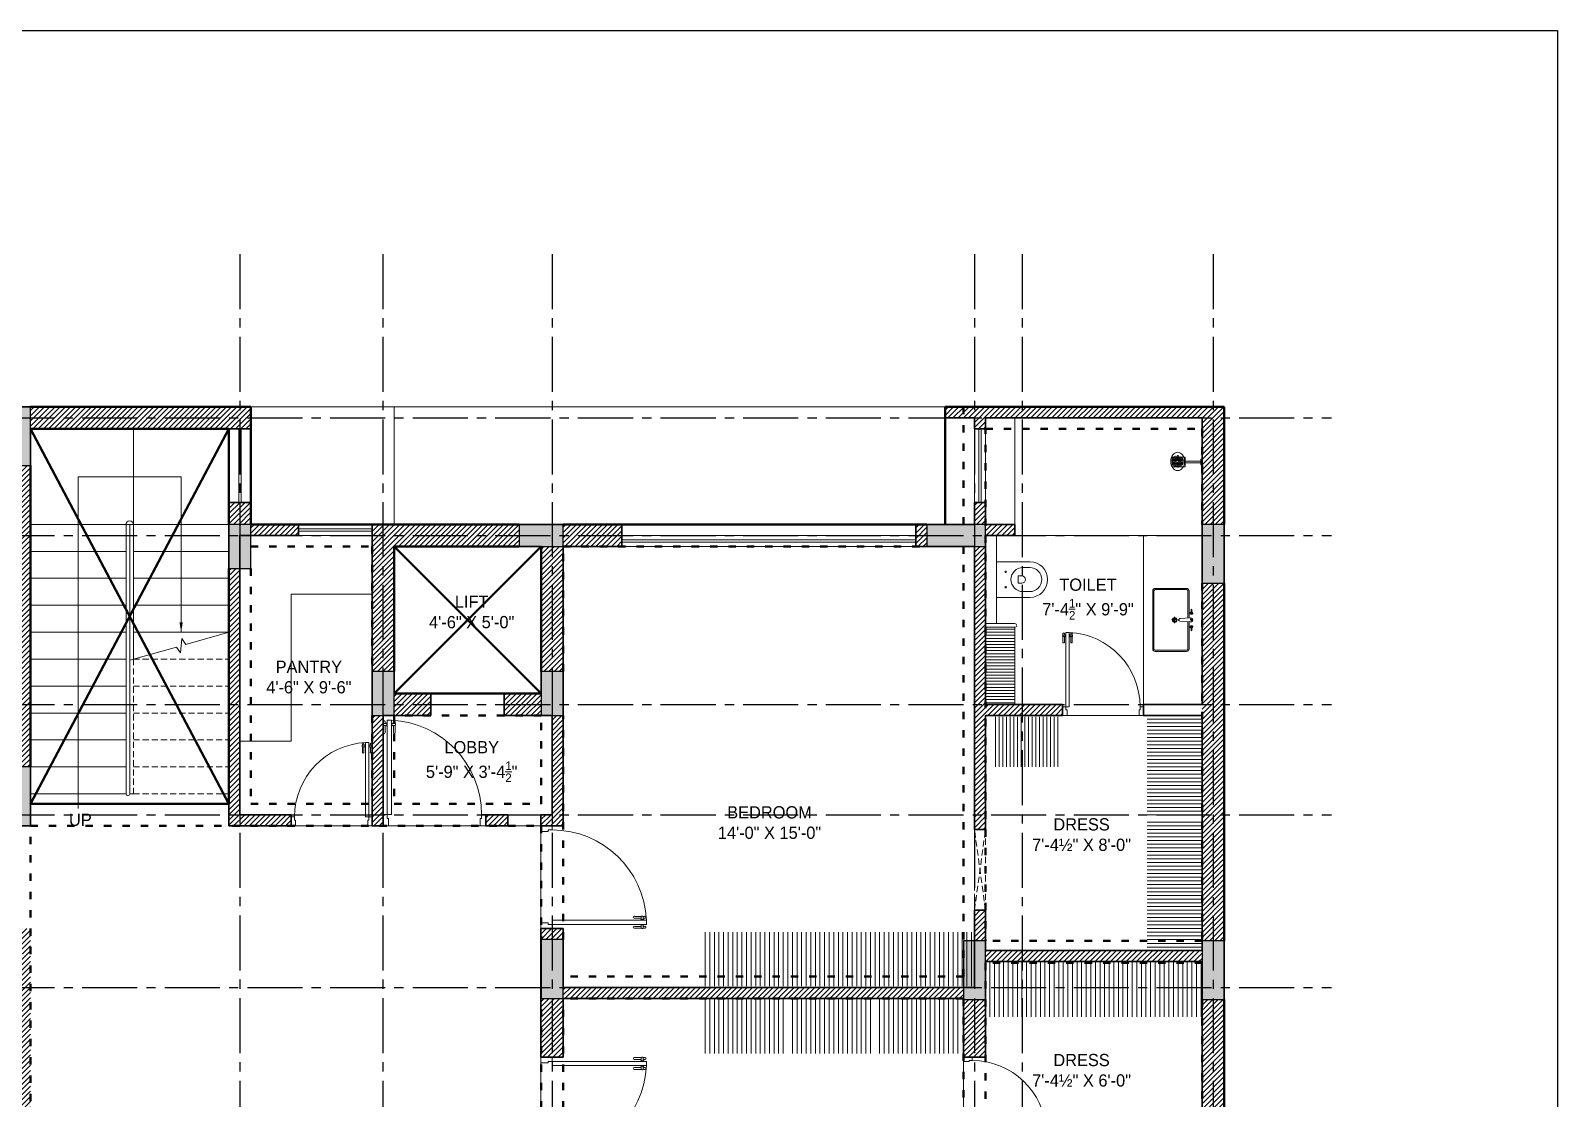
# Model space of a CAD drawing. Header units: inches. Extents: x 35 to 1023, y 179 to 1119.
# Drawn here: x 399 to 1023, y 683 to 1119 of the extents above; entities that cross this region are included whole.
import ezdxf

# ---------------------------------------------------------------- set-up
doc = ezdxf.new("R2010")
doc.units = ezdxf.units.IN
for name, pattern in [('ACAD_ISO03W100', [30, 12, -18]), ('CENTER2', [1.125, 0.75, -0.125, 0.125, -0.125]), ('HIDDEN', [0.375, 0.25, -0.125]), ('PLANS$0$SOLID', [0])]:
    doc.linetypes.add(name, pattern=pattern)
for name, color, linetype, lineweight in [('A-DOOR', 26, 'Continuous', 9), ('A-RAILING', 22, 'Continuous', 15), ('A-STAIR', 173, 'Continuous', 9), ('Centre Line', 251, 'CENTER2', 20), ('Column', 6, 'Continuous', 30), ('Column Hatch', 251, 'Continuous', 25), ('Fixtures', 202, 'Continuous', 15), ('G-text', 7, 'Continuous', 18), ('hach', 8, 'Continuous', 5), ('PP-BEAM', 5, 'ACAD_ISO03W100', 50), ('PP-WALL', 7, 'Continuous', 35), ('window', 5, 'Continuous', 15)]:
    doc.layers.add(name, color=color, linetype=linetype, lineweight=lineweight)
doc.layers.add('PP-OUTER', color=7, linetype='Continuous')
doc.styles.get("Standard").update_dxf_attribs({"font": 'arial.ttf'})
doc.styles.add('TT', font='times.ttf')
doc.dimstyles.new('A-DIM-100', dxfattribs={"dimtxt": 5, "dimasz": 2.25, "dimexe": 1, "dimexo": 1, "dimgap": 0, "dimtad": 0, "dimdec": 3, "dimzin": 3, "dimdsep": 46, "dimlunit": 4, "dimtxsty": 'Standard', "dimblk": 'ARCHTICK', "dimcen": 1, "dimdle": 1, "dimclrd": 256, "dimclre": 256, "dimclrt": 256, "dimadec": 0, "dimazin": 0, "dimtfac": 1, "dimtdec": 1, "dimtofl": 0, "dimtmove": 1, "dimatfit": 0, "dimfxl": 1, "dimtolj": 1, "dimtzin": 0, "dimlwd": -1, "dimlwe": -1, "dimarcsym": 1})
pattern_1 = [(45, (160.4695, 427.931), (-1.0606602, 1.0606602), [])]
pattern_2 = [(270, (-141195.5042, -55802.5492), (-1.875, -1e-16), [])]

# ---------------------------------------------------------------- blocks, each defined once
blk = doc.blocks.new('PLANS$0$A$C2D802085')
for points in [[(-185, 0), (-185, -345, 1), (185, -345), (185, 0)], [(125, -275), (125, -345, -1), (-125, -345), (-125, -275, -1)], [(-37.5, -262.5), (-37.5, -225), (37.5, -225), (37.5, -262.5, -1)]]:
    blk.add_lwpolyline(points, format="xyb", close=True)
for centre in [(-80, -95), (80, -95)]:
    blk.add_circle(centre, 7.5)
blk = doc.blocks.new('A$C36E0286A')
for p, q in [((-5.8, -0.45), (-7.3, -0.45)), ((-7.3, -0.68), (-5.8, -0.68)), ((-3.82, -0.82), (-3.55, -5.29)), ((-2.18, -0.82), (-2.45, -5.29)), ((-0.2, -0.45), (1.3, -0.45)), ((1.3, -0.68), (-0.2, -0.68))]:
    blk.add_line(p, q)
at = {"linetype": 'Continuous'}
for p, q in [((-3, -8.73), (-3, -6.23)), ((-1.75, -7.48), (-4.25, -7.48))]:
    blk.add_line(p, q, dxfattribs=at)
for points in [[(-2.22, -1.52), (9, -1.52, -0.414214), (10, -2.52), (10, -15.52, -0.414214), (9, -16.52), (-15, -16.52, -0.414214), (-16, -15.52), (-16, -2.52, -0.414214), (-15, -1.52), (-3.78, -1.52)], [(-2.25, -2.02), (9, -2.02, -0.414214), (9.5, -2.52), (9.5, -15.52, -0.414214), (9, -16.02), (-15, -16.02, -0.414214), (-15.5, -15.52), (-15.5, -2.52, -0.414214), (-15, -2.02), (-3.75, -2.02)]]:
    blk.add_lwpolyline(points, format="xyb", dxfattribs=at)
blk.add_circle((-3, -0.63), 0.274)
for radius in [1, 0.75]:
    blk.add_circle((-3, -7.48), radius, dxfattribs=at)
for centre, radius, start, end in [((-3, -0.82), 0.821, 343.55162, 196.44838), ((-7.3, -0.57), 0.117, 90, 270), ((-5.78, -0.57), 0.547, 192.35461, 167.60722), ((-5.8, -0.57), 0.117, 270, 90), ((-3, -5.29), 0.547, 180, 0), ((-0.22, -0.57), 0.547, 12.39278, 347.64539), ((-0.2, -0.57), 0.117, 90, 270), ((1.3, -0.57), 0.117, 270, 90)]:
    blk.add_arc(centre, radius, start, end)
blk = doc.blocks.new('A$C01EB0BB3')
at = {"layer": 'Fixtures', "color": 0, "lineweight": 5, "ltscale": 4}
for p, q in [((2.41, 12.87), (4.65, 12.87)), ((2.41, 12.3), (2.41, 12.87)), ((4.65, 12.87), (4.65, 12.3)), ((4.65, 12.3), (2.41, 12.3)), ((3.25, 5.86), (3.25, 12.3)), ((3.81, 5.86), (3.81, 12.3)), ((5.5, 5.86), (1.56, 5.86)), ((1.56, 5.86), (1.56, 0.57)), ((1.56, 0.57), (5.5, 0.57)), ((5.5, 0.57), (5.5, 5.86))]:
    blk.add_line(p, q, dxfattribs=at)
for centre, major_axis, ratio, start_param, end_param in [((3.74, 2.84), (-3.74, 0), 0.759259, 4.712389, 10.995574), ((1.41, 2.84), (0.0364, 0.0364), 1, 4.712389, 10.995574), ((1.41, 2.84), (0.0364, 0.0364), 1, 4.712389, 10.995574), ((1.45, 3.29), (0.0364, 0.0364), 1, 4.712389, 10.995574), ((1.45, 2.39), (0.0364, 0.0364), 1, 4.712389, 10.995574), ((1.59, 3.74), (0.0364, 0.0364), 1, 4.712389, 10.995574), ((1.59, 1.95), (0.0364, 0.0364), 1, 4.712389, 10.995574), ((1.8, 2.84), (0.0364, 0.0364), 1, 4.712389, 10.995574), ((1.8, 2.84), (0.0364, 0.0364), 1, 4.712389, 10.995574), ((1.8, 4.14), (-0.0364, 0.0364), 1, 4.712389, 10.995574), ((1.8, 1.54), (-0.0364, 0.0364), 1, -1.570796, 4.712389), ((1.83, 3.22), (0.0364, 0.0364), 1, 4.712389, 10.995574), ((1.83, 2.47), (0.0364, 0.0364), 1, 4.712389, 10.995574), ((1.94, 3.59), (0.0364, 0.0364), 1, 4.712389, 10.995574), ((1.94, 2.1), (-0.0364, 0.0364), 1, -1.570796, 4.712389), ((2.09, 4.49), (-0.0364, 0.0364), 1, -1.570796, 4.712389), ((2.09, 1.19), (-0.0364, 0.0364), 1, 4.712389, 10.995574), ((2.13, 3.93), (0.0364, 0.0364), 1, 4.712389, 10.995574), ((2.13, 1.76), (0.0364, 0.0364), 1, 4.712389, 10.995574), ((2.19, 2.84), (0.0364, 0.0364), 1, 4.712389, 10.995574), ((2.19, 2.84), (0.0364, 0.0364), 1, 4.712389, 10.995574), ((2.22, 3.14), (0.0364, 0.0364), 1, 4.712389, 10.995574), ((2.22, 2.54), (-0.0364, 0.0364), 1, -1.570796, 4.712389), ((2.3, 3.44), (0.0364, 0.0364), 1, 4.712389, 10.995574), ((2.3, 2.25), (0.0364, 0.0364), 1, 4.712389, 10.995574), ((2.37, 4.22), (0.0364, 0.0364), 1, 4.712389, 10.995574), ((2.37, 1.47), (0.0364, 0.0364), 1, 4.712389, 10.995574), ((2.44, 4.78), (0.0364, 0.0364), 1, 4.712389, 10.995574), ((2.45, 3.71), (0.0364, 0.0364), 1, 4.712389, 10.995574), ((2.45, 1.97), (-0.0364, 0.0364), 1, -1.570796, 4.712389), ((2.44, 0.9), (0.0364, 0.0364), 1, 4.712389, 10.995574), ((2.58, 2.84), (0.0364, 0.0364), 1, 4.712389, 10.995574), ((2.58, 2.84), (0.0364, 0.0364), 1, 4.712389, 10.995574), ((2.6, 3.07), (0.0364, 0.0364), 1, 4.712389, 10.995574), ((2.6, 2.62), (-0.0364, 0.0364), 1, -1.570796, 4.712389), ((2.64, 3.94), (-0.0364, 0.0364), 1, -1.570796, 4.712389), ((2.64, 1.74), (0.0364, 0.0364), 1, 4.712389, 10.995574), ((2.66, 4.46), (0.0364, 0.0364), 1, 4.712389, 10.995574), ((2.66, 1.23), (0.0364, 0.0364), 1, 4.712389, 10.995574), ((2.66, 3.29), (-0.0364, 0.0364), 1, -1.570796, 4.712389), ((2.66, 2.4), (-0.0364, 0.0364), 1, 4.712389, 10.995574), ((2.77, 3.49), (-0.0364, 0.0364), 1, 4.712389, 10.995574), ((2.77, 2.19), (-0.0364, 0.0364), 1, -1.570796, 4.712389), ((2.85, 5), (0.0364, 0.0364), 1, 4.712389, 10.995574), ((2.85, 0.68), (-0.0364, 0.0364), 1, -1.570796, 4.712389), ((2.88, 4.14), (0.0364, 0.0364), 1, 4.712389, 10.995574), ((2.88, 1.55), (-0.0364, 0.0364), 1, -1.570796, 4.712389), ((2.92, 3.67), (0.0364, 0.0364), 1, 4.712389, 10.995574), ((2.92, 2.02), (-0.0364, 0.0364), 1, -1.570796, 4.712389), ((2.96, 2.84), (-0.0364, 0.0364), 1, 4.712389, 10.995574), ((2.96, 2.84), (-0.0364, 0.0364), 1, -1.570796, 4.712389), ((3, 4.64), (-0.0364, 0.0364), 1, 4.712389, 10.995574), ((3, 1.04), (-0.0364, 0.0364), 1, -1.570796, 4.712389), ((3.02, 3.14), (-0.0364, 0.0364), 1, 4.712389, 10.995574), ((3.02, 2.55), (-0.0364, 0.0364), 1, -1.570796, 4.712389), ((3.09, 3.81), (-0.0364, 0.0364), 1, -1.570796, 4.712389), ((3.09, 1.87), (0.0364, 0.0364), 1, 4.712389, 10.995574), ((3.15, 4.28), (0.0364, 0.0364), 1, 4.712389, 10.995574), ((3.15, 1.4), (0.0364, 0.0364), 1, 4.712389, 10.995574), ((3.19, 3.39), (0.0364, 0.0364), 1, 4.712389, 10.995574), ((3.19, 2.29), (0.0364, 0.0364), 1, 4.712389, 10.995574), ((3.29, 5.13), (0.0364, 0.0364), 1, 4.712389, 10.995574), ((3.3, 3.92), (0.0364, 0.0364), 1, 4.712389, 10.995574), ((3.3, 1.76), (0.0364, 0.0364), 1, 4.712389, 10.995574), ((3.29, 0.55), (0.0364, 0.0364), 1, 4.712389, 10.995574), ((3.35, 2.84), (0.0364, 0.0364), 1, 4.712389, 10.995574), ((3.35, 2.84), (0.0364, 0.0364), 1, 4.712389, 10.995574), ((3.37, 4.75), (-0.0364, 0.0364), 1, -1.570796, 4.712389), ((3.37, 0.93), (-0.0364, 0.0364), 1, 4.712389, 10.995574), ((3.44, 4.37), (-0.0364, 0.0364), 1, 4.712389, 10.995574), ((3.45, 3.56), (-0.0364, 0.0364), 1, 4.712389, 10.995574), ((3.45, 2.12), (-0.0364, 0.0364), 1, -1.570796, 4.712389), ((3.44, 1.31), (0.0364, 0.0364), 1, 4.712389, 10.995574), ((3.47, 3.12), (-0.0364, 0.0364), 1, -1.570796, 4.712389), ((3.47, 2.57), (-0.0364, 0.0364), 1, 4.712389, 10.995574), ((3.52, 3.99), (-0.0364, 0.0364), 1, -1.570796, 4.712389), ((3.52, 1.7), (0.0364, 0.0364), 1, 4.712389, 10.995574), ((3.74, 5.18), (-0.0364, 0.0364), 1, -1.570796, 4.712389), ((3.74, 4.79), (0.0364, 0.0364), 1, 4.712389, 10.995574), ((3.74, 4.4), (0.0364, 0.0364), 1, 4.712389, 10.995574), ((3.74, 4.01), (0.0364, 0.0364), 1, 4.712389, 10.995574), ((3.74, 3.62), (0.0364, 0.0364), 1, 4.712389, 10.995574), ((3.74, 3.23), (-0.0364, 0.0364), 1, -1.570796, 4.712389), ((3.74, 2.45), (-0.0364, 0.0364), 1, 4.712389, 10.995574), ((3.74, 2.06), (0.0364, 0.0364), 1, 4.712389, 10.995574), ((3.74, 1.67), (0.0364, 0.0364), 1, 4.712389, 10.995574), ((3.74, 1.28), (-0.0364, 0.0364), 1, -1.570796, 4.712389), ((3.74, 0.9), (0.0364, 0.0364), 1, 4.712389, 10.995574), ((3.74, 0.51), (-0.0364, 0.0364), 1, 4.712389, 10.995574), ((3.97, 3.99), (0.0364, 0.0364), 1, 4.712389, 10.995574), ((3.97, 1.7), (0.0364, 0.0364), 1, 4.712389, 10.995574), ((4.02, 3.12), (-0.0364, 0.0364), 1, 4.712389, 10.995574), ((4.02, 2.57), (-0.0364, 0.0364), 1, -1.570796, 4.712389), ((4.04, 3.56), (-0.0364, 0.0364), 1, 4.712389, 10.995574), ((4.04, 2.12), (-0.0364, 0.0364), 1, -1.570796, 4.712389), ((4.04, 4.37), (-0.0364, 0.0364), 1, -1.570796, 4.712389), ((4.04, 1.31), (0.0364, 0.0364), 1, 4.712389, 10.995574), ((4.12, 4.75), (-0.0364, 0.0364), 1, -1.570796, 4.712389), ((4.12, 0.93), (-0.0364, 0.0364), 1, 4.712389, 10.995574), ((4.13, 2.84), (0.0364, 0.0364), 1, 4.712389, 10.995574), ((4.13, 2.84), (0.0364, 0.0364), 1, 4.712389, 10.995574), ((4.19, 3.92), (0.0364, 0.0364), 1, 4.712389, 10.995574), ((4.19, 1.76), (0.0364, 0.0364), 1, 4.712389, 10.995574), ((4.2, 5.13), (0.0364, 0.0364), 1, 4.712389, 10.995574), ((4.2, 0.55), (0.0364, 0.0364), 1, 4.712389, 10.995574), ((4.29, 3.39), (0.0364, 0.0364), 1, 4.712389, 10.995574), ((4.29, 2.29), (0.0364, 0.0364), 1, 4.712389, 10.995574), ((4.34, 4.28), (0.0364, 0.0364), 1, 4.712389, 10.995574), ((4.34, 1.4), (0.0364, 0.0364), 1, 4.712389, 10.995574), ((4.39, 3.81), (0.0364, 0.0364), 1, 4.712389, 10.995574), ((4.39, 1.87), (0.0364, 0.0364), 1, 4.712389, 10.995574), ((4.46, 3.14), (-0.0364, 0.0364), 1, -1.570796, 4.712389), ((4.46, 2.54), (-0.0364, 0.0364), 1, 4.712389, 10.995574), ((4.49, 4.64), (-0.0364, 0.0364), 1, -1.570796, 4.712389), ((4.49, 1.04), (-0.0364, 0.0364), 1, 4.712389, 10.995574), ((4.52, 2.84), (-0.0364, 0.0364), 1, 4.712389, 10.995574), ((4.52, 2.84), (-0.0364, 0.0364), 1, -1.570796, 4.712389), ((4.57, 3.67), (0.0364, 0.0364), 1, 4.712389, 10.995574), ((4.57, 2.02), (-0.0364, 0.0364), 1, -1.570796, 4.712389), ((4.61, 4.14), (-0.0364, 0.0364), 1, -1.570796, 4.712389), ((4.61, 1.55), (-0.0364, 0.0364), 1, 4.712389, 10.995574), ((4.64, 5), (0.0364, 0.0364), 1, 4.712389, 10.995574), ((4.64, 0.68), (-0.0364, 0.0364), 1, -1.570796, 4.712389), ((4.71, 3.49), (0.0364, 0.0364), 1, 4.712389, 10.995574), ((4.71, 2.19), (0.0364, 0.0364), 1, 4.712389, 10.995574), ((4.83, 4.46), (-0.0364, 0.0364), 1, -1.570796, 4.712389), ((4.82, 3.29), (0.0364, 0.0364), 1, 4.712389, 10.995574), ((4.82, 2.4), (-0.0364, 0.0364), 1, -1.570796, 4.712389), ((4.83, 1.23), (-0.0364, 0.0364), 1, 4.712389, 10.995574), ((4.84, 3.94), (-0.0364, 0.0364), 1, 4.712389, 10.995574), ((4.84, 1.74), (0.0364, 0.0364), 1, 4.712389, 10.995574), ((4.89, 3.07), (-0.0364, 0.0364), 1, 4.712389, 10.995574), ((4.89, 2.62), (-0.0364, 0.0364), 1, -1.570796, 4.712389), ((4.91, 2.84), (0.0364, 0.0364), 1, 4.712389, 10.995574), ((4.91, 2.84), (0.0364, 0.0364), 1, 4.712389, 10.995574), ((5.04, 3.71), (-0.0364, 0.0364), 1, -1.570796, 4.712389), ((5.04, 1.97), (-0.0364, 0.0364), 1, 4.712389, 10.995574), ((5.05, 4.78), (-0.0364, 0.0364), 1, 4.712389, 10.995574), ((5.05, 0.9), (-0.0364, 0.0364), 1, -1.570796, 4.712389), ((5.12, 4.22), (0.0364, 0.0364), 1, 4.712389, 10.995574), ((5.12, 1.47), (0.0364, 0.0364), 1, 4.712389, 10.995574), ((5.18, 3.44), (-0.0364, 0.0364), 1, -1.570796, 4.712389), ((5.18, 2.25), (-0.0364, 0.0364), 1, 4.712389, 10.995574), ((5.27, 3.14), (0.0364, 0.0364), 1, 4.712389, 10.995574), ((5.27, 2.54), (0.0364, 0.0364), 1, 4.712389, 10.995574), ((5.3, 2.84), (0.0364, 0.0364), 1, 4.712389, 10.995574), ((5.3, 2.84), (0.0364, 0.0364), 1, 4.712389, 10.995574), ((5.36, 3.93), (0.0364, 0.0364), 1, 4.712389, 10.995574), ((5.36, 1.76), (0.0364, 0.0364), 1, 4.712389, 10.995574), ((5.4, 4.49), (-0.0364, 0.0364), 1, -1.570796, 4.712389), ((5.4, 1.19), (-0.0364, 0.0364), 1, 4.712389, 10.995574), ((5.54, 3.59), (0.0364, 0.0364), 1, 4.712389, 10.995574), ((5.54, 2.1), (0.0364, 0.0364), 1, 4.712389, 10.995574), ((5.65, 3.22), (0.0364, 0.0364), 1, 4.712389, 10.995574), ((5.65, 2.47), (0.0364, 0.0364), 1, 4.712389, 10.995574), ((5.68, 4.14), (-0.0364, 0.0364), 1, -1.570796, 4.712389), ((5.69, 2.84), (0.0364, 0.0364), 1, 4.712389, 10.995574), ((5.69, 2.84), (0.0364, 0.0364), 1, 4.712389, 10.995574), ((5.68, 1.54), (-0.0364, 0.0364), 1, 4.712389, 10.995574), ((5.9, 3.74), (-0.0364, 0.0364), 1, -1.570796, 4.712389), ((5.9, 1.95), (0.0364, 0.0364), 1, 4.712389, 10.995574), ((6.04, 3.29), (0.0364, 0.0364), 1, 4.712389, 10.995574), ((6.04, 2.39), (0.0364, 0.0364), 1, 4.712389, 10.995574), ((6.08, 2.84), (0.0364, 0.0364), 1, 4.712389, 10.995574), ((6.08, 2.84), (0.0364, 0.0364), 1, 4.712389, 10.995574)]:
    blk.add_ellipse(centre, major_axis=major_axis, ratio=ratio, start_param=start_param, end_param=end_param, dxfattribs=at)
blk = doc.blocks.new('DOOR 36')
for p, q in [((0.15, 35.82), (0.15, 36.24)), ((1.31, 35.82), (0.15, 35.82)), ((1.31, 35.12), (0.15, 35.12)), ((0.15, 32.79), (0.15, 35.12)), ((0.78, 35.82), (0.78, 36.24)), ((0.78, 32.79), (0.78, 35.12)), ((1.4, 35.98), (1.31, 35.98)), ((1.31, 35.98), (1.31, 34.99)), ((1.31, 34.99), (1.4, 34.99)), ((1.49, 36.16), (1.4, 36.16)), ((1.4, 36.16), (1.4, 34.87)), ((1.4, 34.99), (1.4, 35.98)), ((1.4, 34.87), (1.49, 34.87)), ((1.49, 34.87), (1.49, 36.16)), ((2.95, 36.16), (3.05, 36.16)), ((2.95, 34.87), (2.95, 36.16)), ((3.05, 34.87), (2.95, 34.87)), ((3.05, 36.16), (3.05, 34.87)), ((3.05, 35.98), (3.14, 35.98)), ((3.05, 34.99), (3.05, 35.98)), ((3.14, 34.99), (3.05, 34.99)), ((3.14, 35.98), (3.14, 34.99)), ((3.14, 35.82), (4.29, 35.82)), ((3.14, 35.12), (4.29, 35.12)), ((3.66, 35.82), (3.66, 36.24)), ((3.66, 32.79), (3.66, 35.12)), ((4.29, 35.82), (4.29, 36.24)), ((4.29, 32.79), (4.29, 35.12)), ((1.49, 3.93), (0, 3.93)), ((0, 3.93), (0, 0)), ((0, 0), (1.97, 0)), ((1.49, 2.48), (1.49, 3.93)), ((1.97, 2.48), (1.49, 2.48)), ((1.97, 0), (1.97, 2.48)), ((34.51, 2.48), (34.03, 2.48)), ((34.03, 2.48), (34.03, 0)), ((34.03, 0), (36, 0)), ((36, 3.93), (34.51, 3.93)), ((34.51, 3.93), (34.51, 2.48)), ((36, 0), (36, 3.93))]:
    blk.add_line(p, q)
at = {"color": 252, "lineweight": 5}
blk.add_line((1.97, 0), (34.03, 0), dxfattribs=at)
blk.add_lwpolyline([(2.95, 36.94), (2.95, 3.93), (1.49, 3.93), (1.49, 36.94)], close=True)
for centre, radius, start, end in [((0.48, 35.47), 0.484, 133.0565, 226.9435), ((0.47, 36.38), 0.346, 335.2385, 204.7615), ((0.47, 32.65), 0.346, 155.2385, 24.7615), ((3.98, 36.38), 0.346, 335.2385, 204.7615), ((3.98, 32.65), 0.346, 155.2385, 24.7615), ((3.96, 35.47), 0.484, 313.0565, 46.9435)]:
    blk.add_arc(centre, radius, start, end)
at = {"linetype": 'Continuous', "ltscale": 0.25}
blk.add_arc((1.44, 3.91), 33.07, 0.0402, 87.3778, dxfattribs=at)
blk = doc.blocks.new('_ArchTick')
at = {"color": 0, "const_width": 0.15}
blk.add_lwpolyline([(-0.5, -0.5), (0.5, 0.5)], dxfattribs=at)
blk = doc.blocks.new('Column Layout')
at = {"layer": 'Column Hatch', "ltscale": 10}
h = blk.add_hatch(color=253, dxfattribs=at)
h.dxf.hatch_style = 1
h.paths.add_polyline_path([(141359.04, -55499.19), (141359.04, -55475.19), (141368.04, -55475.19), (141368.04, -55499.19)])
h = blk.add_hatch(color=253, dxfattribs=at)
h.dxf.hatch_style = 1
h.paths.add_polyline_path([(141449.04, -55541.19), (141449.04, -55523.19), (141458.04, -55523.19), (141458.04, -55541.19)])
h = blk.add_hatch(color=253, dxfattribs=at)
h.dxf.hatch_style = 1
h.paths.add_polyline_path([(141567.54, -55523.19), (141567.54, -55532.19), (141585.54, -55532.19), (141585.54, -55523.19)])
h = blk.add_hatch(color=253, dxfattribs=at)
h.dxf.hatch_style = 1
h.paths.add_polyline_path([(141734.04, -55523.19), (141734.04, -55532.19), (141758.04, -55532.19), (141758.04, -55523.19)])
h = blk.add_hatch(color=253, dxfattribs=at)
h.dxf.hatch_style = 1
h.paths.add_polyline_path([(141846.54, -55547.19), (141846.54, -55523.19), (141855.54, -55523.19), (141855.54, -55547.19)])
h = blk.add_hatch(color=253, dxfattribs=at)
h.dxf.hatch_style = 1
h.paths.add_polyline_path([(141507.5, -55601.19), (141507.5, -55583.19), (141516.5, -55583.19), (141516.5, -55601.19)])
h = blk.add_hatch(color=253, dxfattribs=at)
h.dxf.hatch_style = 1
h.paths.add_polyline_path([(141576.54, -55601.19), (141576.54, -55583.19), (141585.54, -55583.19), (141585.54, -55601.19)])
h = blk.add_hatch(color=253, dxfattribs=at)
h.dxf.hatch_style = 1
h.paths.add_polyline_path([(141359.04, -55646.19), (141368.04, -55646.19), (141368.04, -55622.19), (141359.04, -55622.19)])
h = blk.add_hatch(color=253, dxfattribs=at)
h.dxf.hatch_style = 1
h.paths.add_polyline_path([(141576.54, -55716.69), (141576.54, -55692.69), (141585.54, -55692.69), (141585.54, -55716.69)])
h = blk.add_hatch(color=253, dxfattribs=at)
h.dxf.hatch_style = 1
h.paths.add_polyline_path([(141749.04, -55717.19), (141749.04, -55693.19), (141758.04, -55693.19), (141758.04, -55717.19)])
h = blk.add_hatch(color=253, dxfattribs=at)
h.dxf.hatch_style = 1
h.paths.add_polyline_path([(141846.54, -55717.19), (141846.54, -55693.19), (141855.54, -55693.19), (141855.54, -55717.19)])
at = {"layer": 'Column', "ltscale": 10}
for points in [[(141359.04, -55499.19), (141368.04, -55499.19), (141368.04, -55475.19), (141359.04, -55475.19)], [(141449.04, -55541.19), (141458.04, -55541.19), (141458.04, -55523.19), (141449.04, -55523.19)], [(141567.54, -55523.19), (141567.54, -55532.19), (141585.54, -55532.19), (141585.54, -55523.19)], [(141734.04, -55523.19), (141734.04, -55532.19), (141758.04, -55532.19), (141758.04, -55523.19)], [(141846.54, -55547.19), (141855.54, -55547.19), (141855.54, -55523.19), (141846.54, -55523.19)], [(141507.5, -55601.19), (141516.5, -55601.19), (141516.5, -55583.19), (141507.5, -55583.19)], [(141576.54, -55601.19), (141585.54, -55601.19), (141585.54, -55583.19), (141576.54, -55583.19)], [(141359.04, -55646.19), (141368.04, -55646.19), (141368.04, -55622.19), (141359.04, -55622.19)], [(141576.54, -55716.69), (141585.54, -55716.69), (141585.54, -55692.69), (141576.54, -55692.69)], [(141749.04, -55717.19), (141758.04, -55717.19), (141758.04, -55693.19), (141749.04, -55693.19)], [(141846.54, -55717.19), (141855.54, -55717.19), (141855.54, -55693.19), (141846.54, -55693.19)]]:
    blk.add_lwpolyline(points, close=True, dxfattribs=at)

msp = doc.modelspace()

# ---------------------------------------------------------------- hatches: boundary and pattern name
at = {"layer": 'hach', "linetype": 'ByBlock', "ltscale": 10}
h = msp.add_hatch(dxfattribs=at)
h.set_pattern_fill('ANSI31', color=256, scale=12)
h.set_pattern_definition(pattern_1)
h.paths.add_polyline_path([(607.47, 747.43), (616.46, 747.43), (616.46, 751.93), (607.46, 751.93), (607.46, 747.43)])
h.paths.add_polyline_path([(196.1, 798.43), (198.34, 798.43), (224.97, 798.43), (224.97, 738.43), (322.47, 738.43), (322.47, 742.93), (229.47, 742.93), (229.47, 807.43), (224.97, 807.43), (224.97, 802.93), (169.47, 802.93), (169.47, 798.43)])
h.paths.add_polyline_path([(784.47, 960.43), (784.47, 955.93), (788.97, 955.93), (788.97, 960.43), (877.47, 960.43), (877.47, 943.55), (877.47, 941.31), (877.47, 916.93), (886.47, 916.93), (886.47, 964.93), (779.97, 964.93), (779.97, 960.43)])
h.paths.add_polyline_path([(221.97, 540.43), (221.97, 573.43), (284.42, 573.43), (315.52, 573.43), (323.97, 573.43), (323.97, 577.93), (212.97, 577.93), (212.97, 544.93), (212.97, 540.43)])
h.paths.add_polyline_path([(394.47, 738.43), (394.47, 654.43), (398.97, 654.43), (398.97, 751.93), (389.97, 751.93), (389.97, 742.93), (358.47, 742.93), (358.47, 738.43)])
h.paths.add_polyline_path([(547.44, 856.93), (547.44, 907.93), (598.47, 907.93), (598.47, 916.93), (538.44, 916.93), (538.44, 856.93), (547.44, 856.93)])
h.paths.add_polyline_path([(779.97, 585.43), (820.47, 585.43), (820.47, 589.93), (784.47, 589.93), (784.47, 661.93), (788.97, 661.93), (788.97, 666.43), (812.47, 666.43, 0.015032), (812.5, 666.43), (812.47, 666.43), (788.97, 666.43), (779.97, 666.43), (779.97, 619.34), (779.97, 588.24), (779.97, 585.43)])
h.paths.add_polyline_path([(505.44, 793.93), (505.44, 798.43), (484.47, 798.43), (484.47, 898.93), (479.97, 898.93), (479.97, 793.93)])
h.paths.add_polyline_path([(356.97, 573.43), (389.97, 573.43), (389.97, 568.93), (398.97, 568.93), (398.97, 630.43), (389.97, 630.43), (389.97, 577.93), (356.97, 577.93)])
h.paths.add_polyline_path([(169.47, 649.93), (169.47, 654.43), (389.97, 654.43), (389.97, 649.93), (281.97, 649.93), (281.97, 645.43), (277.47, 645.43), (277.47, 649.93)])
h.paths.add_polyline_path([(160.47, 568.93), (169.47, 568.93), (169.47, 544.93), (212.97, 544.93), (212.97, 540.43), (160.47, 540.43)])
h.paths.add_polyline_path([(234, 955.93), (389.97, 955.93), (389.97, 964.93), (234, 964.93)])
h.paths.add_polyline_path([(877.47, 892.93), (877.47, 746.93), (886.47, 746.93), (886.47, 892.93)])
h.paths.add_polyline_path([(877.47, 722.93), (877.47, 609.43), (886.47, 609.43), (886.47, 722.93)])
h.paths.add_polyline_path([(389.97, 817.93), (389.97, 825.43), (394.47, 825.43), (394.47, 909.43), (389.97, 909.43), (389.97, 940.93), (398.97, 940.93), (398.97, 817.93), (389.97, 817.93)])
h.paths.add_polyline_path([(607.45, 550.93), (607.46, 657.43), (612.02, 657.43), (616.46, 657.43), (616.46, 636.43), (616.46, 564.43), (616.44, 550.93)])
h.paths.add_polyline_path([(398.97, 955.93), (488.97, 955.93), (488.97, 964.93), (398.97, 964.93)])
h.paths.add_polyline_path([(398.97, 436.93), (398.97, 526.93), (389.97, 526.93), (389.97, 436.93)])
h.paths.add_polyline_path([(616.47, 723.43), (616.47, 727.93), (779.97, 727.93), (779.97, 723.43)])
h.paths.add_polyline_path([(221.97, 427.93), (221.97, 432.43), (375, 432.43), (375, 427.93), (221.97, 427.93)])
h.paths.add_polyline_path([(160.47, 955.93), (160.47, 964.93), (225, 964.93), (224.97, 955.93), (169.47, 955.93), (164.97, 955.93)])
h.paths.add_polyline_path([(160.47, 723.43), (160.47, 778.93), (164.97, 778.93), (164.97, 774.43), (169.47, 774.43), (169.47, 723.43)])
h.paths.add_polyline_path([(784.47, 792.43), (788.97, 792.43), (788.97, 907.93), (784.47, 907.93), (784.47, 792.43)])
h.paths.add_polyline_path([(607.47, 856.93), (616.47, 856.93), (616.47, 907.93), (607.47, 907.93)])
h.paths.add_polyline_path([(788.97, 738.43), (788.97, 742.93), (790.47, 742.93), (791.97, 742.93), (853.47, 742.93), (854.97, 742.93), (877.47, 742.93), (877.47, 738.43), (827.72, 738.43), (826.72, 738.43)])
h.paths.add_polyline_path([(169.47, 568.93), (169.47, 613.18), (160.47, 613.18), (160.47, 568.93)])
h.paths.add_polyline_path([(607.44, 498.93), (607.44, 526.93), (616.44, 526.93), (616.44, 498.93)])
h.paths.add_polyline_path([(799.47, 498.93), (808.47, 498.93), (808.47, 526.93), (799.47, 526.93), (799.47, 498.93)])
h.paths.add_polyline_path([(212.97, 451.93), (221.97, 451.93), (221.97, 480.43), (212.97, 480.43)])
h.paths.add_polyline_path([(667.47, 531.43), (667.47, 535.93), (616.44, 535.93), (616.44, 531.43)])
h.paths.add_polyline_path([(542.94, 793.93), (542.94, 838.93), (538.44, 838.93), (538.44, 793.93)])
h.paths.add_polyline_path([(607.47, 699.43), (607.47, 723.43), (616.46, 723.43), (616.46, 699.43)])
h.paths.add_polyline_path([(616.47, 907.93), (640.47, 907.93), (640.47, 916.93), (616.47, 916.93)])
h.paths.add_polyline_path([(788.97, 699.43), (788.97, 722.93), (779.97, 722.93), (779.97, 699.43)])
h.paths.add_polyline_path([(169.47, 669.43), (169.47, 690.43), (160.47, 690.43), (160.47, 669.43)])
h.paths.add_polyline_path([(281.97, 654.43), (281.97, 690.43), (277.47, 690.43), (277.47, 654.43)])
h.paths.add_polyline_path([(788.97, 661.93), (820.47, 661.93), (820.47, 666.43), (812.5, 666.43), (812.47, 666.43), (788.97, 666.43)])
h.paths.add_polyline_path([(820.47, 838.93), (820.47, 843.43), (788.97, 843.43), (788.97, 838.93)])
h.paths.add_polyline_path([(281.97, 577.93), (281.97, 601.93), (277.47, 601.93), (277.47, 577.93)])
h.paths.add_polyline_path([(853.47, 589.93), (853.47, 585.43), (877.47, 585.43), (877.47, 589.93)])
h.paths.add_polyline_path([(853.47, 666.43), (853.47, 661.93), (877.47, 661.93), (877.47, 666.43)])
h.paths.add_polyline_path([(757.47, 531.43), (779.97, 531.43), (779.97, 535.93), (757.47, 535.93)])
h.paths.add_polyline_path([(508.44, 912.43), (508.44, 916.93), (488.97, 916.93), (488.97, 912.43)])
h.paths.add_polyline_path([(479.97, 925.93), (479.97, 916.93), (488.97, 916.93), (488.97, 925.93)])
h.paths.add_polyline_path([(224.97, 723.43), (224.97, 738.43), (229.47, 738.43), (229.47, 723.43)])
h.paths.add_polyline_path([(277.47, 723.43), (281.97, 723.43), (281.97, 738.43), (277.47, 738.43)])
h.paths.add_polyline_path([(229.47, 927.43), (229.47, 940.93), (224.97, 940.93), (224.97, 927.43)])
h.paths.add_polyline_path([(788.97, 746.93), (788.97, 759.43), (784.47, 759.43), (784.47, 746.93)])
h.paths.add_polyline_path([(800.97, 912.43), (800.97, 916.93), (788.97, 916.93), (788.97, 912.43)])
h.paths.add_polyline_path([(277.47, 634.93), (277.47, 645.43), (281.97, 645.43), (281.97, 634.93)])
h.paths.add_polyline_path([(691.47, 531.43), (700.47, 531.43), (700.47, 535.93), (691.47, 535.93)])
h.paths.add_polyline_path([(724.47, 531.43), (733.47, 531.43), (733.47, 535.93), (724.47, 535.93)])
h.paths.add_polyline_path([(788.97, 916.93), (788.97, 925.93), (784.47, 925.93), (784.47, 916.93)])
h.paths.add_polyline_path([(593.89, 793.93), (593.89, 798.43), (584.9, 798.43), (584.9, 793.93)])
h.paths.add_polyline_path([(764.97, 907.93), (764.97, 916.93), (760.47, 916.93), (760.47, 907.93)])
h.paths.add_polyline_path([(779.97, 960.43), (779.97, 964.93), (772.47, 964.93), (772.47, 960.43)])
at = {"layer": 'hach', "ltscale": 10}
h = msp.add_hatch(dxfattribs=at)
h.set_pattern_fill('ANSI31', color=256, scale=10, angle=135)
h.set_pattern_definition([(180, (-141191.0042, 57262.9112), (-2e-16, -1.25), [])])
h.paths.add_polyline_path([(788.97, 843.43), (800.97, 843.43), (800.97, 874.93), (788.97, 874.93)])
at = {"layer": 'hach', "linetype": 'ByBlock', "ltscale": 10}
h = msp.add_hatch(dxfattribs=at)
h.set_pattern_fill('ANSI31', color=256, scale=12)
h.set_pattern_definition(pattern_1)
h.paths.add_polyline_path([(607.46, 793.93), (612.02, 793.93), (616.46, 793.93), (616.47, 793.93), (616.47, 814.93), (616.47, 838.93), (616.47, 838.93), (611.94, 838.93), (611.94, 798.43), (607.44, 798.43), (607.44, 793.93), (607.46, 793.93)])
h.paths.add_polyline_path([(547.44, 838.93), (547.44, 847.93), (562.45, 847.93), (562.45, 838.93), (547.44, 838.93)])
h.paths.add_polyline_path([(592.45, 838.93), (607.47, 838.93), (607.47, 838.93), (607.47, 847.93), (592.45, 847.93)])
h.paths.add_polyline_path([(160.47, 802.93), (164.97, 802.93), (164.97, 807.43), (160.47, 807.43)])
at = {"layer": 'hach', "ltscale": 10}
h = msp.add_hatch(dxfattribs=at)
h.set_pattern_fill('ANSI31', color=256, scale=12, angle=45)
h.set_pattern_definition([(90, (-141191.0042, 57262.9112), (-1.5, 1e-16), [])])
h.paths.add_polyline_path([(819.47, 817.93), (819.47, 838.43), (791.97, 838.43), (791.97, 817.93)])
h = msp.add_hatch(dxfattribs=at)
h.set_pattern_fill('ANSI31', color=256, scale=12, angle=135)
h.set_pattern_definition([(180, (-141191.0042, 57262.9112), (-2e-16, -1.5), [])])
h.paths.add_polyline_path([(877.47, 742.93), (877.47, 796.43), (854.97, 796.43), (854.97, 754.93), (854.97, 742.93)])
h.paths.add_polyline_path([(854.97, 797.43), (877.47, 797.43), (877.47, 838.93), (854.97, 838.93)])
h = msp.add_hatch(dxfattribs=at)
h.set_pattern_fill('ANSI31', color=256, scale=15, angle=315)
h.set_pattern_definition(pattern_2)
h.paths.add_polyline_path([(746.47, 728.43), (746.47, 750.43), (742.65, 750.43), (715.98, 750.43), (709.97, 750.43), (709.97, 728.43)])
h.paths.add_polyline_path([(708.97, 728.43), (708.97, 750.43), (678.98, 750.43), (672.97, 750.43), (672.97, 728.43)])
h.paths.add_polyline_path([(783.47, 728.43), (783.47, 750.43), (779.65, 750.43), (747.47, 750.43), (747.47, 728.43)])
h = msp.add_hatch(dxfattribs=at)
h.set_pattern_fill('ANSI31', color=256, scale=15, angle=315)
h.set_pattern_definition(pattern_2)
h.paths.add_polyline_path([(827.72, 715.93), (865.47, 715.93), (877.47, 715.93), (877.47, 738.43), (827.72, 738.43)])
h.paths.add_polyline_path([(826.72, 715.93), (826.72, 738.43), (788.97, 738.43), (788.97, 715.93)])
h = msp.add_hatch(dxfattribs=at)
h.set_pattern_fill('ANSI31', color=256, scale=15, angle=315)
h.set_pattern_definition(pattern_2)
h.paths.add_polyline_path([(743.47, 722.93), (743.47, 700.93), (731.36, 700.93), (720.44, 700.93), (708.47, 700.93), (708.47, 722.93)])
h.paths.add_polyline_path([(707.47, 722.93), (707.47, 700.93), (684.44, 700.93), (672.97, 700.93), (672.97, 722.93)])
h.paths.add_polyline_path([(778.97, 722.93), (778.97, 700.93), (767.36, 700.93), (744.47, 700.93), (744.47, 722.93)])

# ---------------------------------------------------------------- linework, layer by layer
at = {"layer": 'A-RAILING', "ltscale": 10}
for p, q in [((488.97, 964.93), (772.47, 964.93)), ((547.44, 916.93), (547.44, 964.93)), ((437.97, 806.93), (437.97, 916.93)), ((437.97, 916.93), (440.97, 916.93)), ((439.47, 806.93), (439.47, 916.93)), ((440.97, 861.91), (440.97, 916.93))]:
    msp.add_line(p, q, dxfattribs=at)
at = {"layer": 'A-RAILING', "linetype": 'HIDDEN', "ltscale": 10}
for p, q in [((772.47, 960.43), (772.47, 916.93)), ((440.97, 806.93), (440.97, 861.93)), ((440.97, 806.93), (439.47, 806.93)), ((788.97, 759.43), (784.47, 792.43)), ((784.47, 792.43), (784.47, 759.43)), ((784.47, 759.43), (788.97, 792.43)), ((788.97, 792.43), (788.97, 759.43))]:
    msp.add_line(p, q, dxfattribs=at)
at = {"layer": 'A-RAILING', "ltscale": 10}
for centre, radius, start, end in [((439.47, 916.93), 1.5, 0, 180), ((438.72, 806.93), 0.75, 180, 0)]:
    msp.add_arc(centre, radius, start, end, dxfattribs=at)
at = {"layer": 'A-STAIR', "ltscale": 10}
for p, q in [((800.97, 916.93), (800.97, 960.43)), ((440.97, 916.93), (440.97, 955.93)), ((437.97, 916.93), (398.97, 916.93)), ((440.97, 916.93), (479.97, 916.93)), ((760.47, 916.93), (640.47, 916.93)), ((793.47, 912.43), (793.47, 876.43)), ((800.97, 912.43), (877.47, 912.43)), ((853.47, 843.43), (853.47, 912.43)), ((437.97, 905.93), (398.97, 905.93)), ((440.97, 905.93), (479.97, 905.93)), ((437.97, 894.93), (398.97, 894.93)), ((440.97, 894.93), (479.97, 894.93)), ((505.47, 888.43), (538.44, 888.43)), ((505.47, 828.43), (505.47, 888.43)), ((437.97, 883.93), (398.97, 883.93)), ((440.97, 883.93), (479.97, 883.93)), ((788.97, 876.43), (793.47, 876.43)), ((788.97, 876.43), (800.97, 876.43)), ((788.97, 874.93), (800.97, 874.93)), ((800.97, 874.93), (800.97, 843.43)), ((437.97, 872.93), (398.97, 872.93)), ((439.47, 861.51), (458.54, 866.89)), ((440.97, 872.93), (479.97, 872.93)), ((462.39, 867.97), (479.97, 872.93)), ((437.97, 861.93), (398.97, 861.93)), ((437.97, 850.93), (398.97, 850.93)), ((592.45, 847.93), (562.45, 847.93)), ((437.97, 839.93), (398.97, 839.93)), ((437.97, 828.93), (398.97, 828.93)), ((484.47, 828.43), (505.47, 828.43)), ((437.97, 817.93), (398.97, 817.93)), ((437.97, 806.93), (398.97, 806.93))]:
    msp.add_line(p, q, dxfattribs=at)
at = {"layer": 'A-STAIR', "linetype": 'HIDDEN', "ltscale": 10}
for p, q in [((440.97, 861.93), (479.97, 861.93)), ((440.97, 850.93), (479.97, 850.93)), ((440.97, 839.93), (479.97, 839.93)), ((440.97, 828.93), (479.97, 828.93)), ((440.97, 817.93), (479.97, 817.93)), ((440.97, 806.93), (479.97, 806.93))]:
    msp.add_line(p, q, dxfattribs=at)
at = {"layer": 'A-STAIR', "ltscale": 10}
msp.add_lwpolyline([(458.54, 866.89), (460.25, 864.52), (460.69, 870.35), (462.39, 867.97)], dxfattribs=at)
msp.add_arc((800.97, 875.68), 0.75, 270, 90, dxfattribs=at)
at = {"layer": 'Centre Line', "lineweight": 25, "ltscale": 30}
for p, q in [((484.44, 1027.34), (484.44, 232.61)), ((542.9, 1027.34), (542.9, 232.61)), ((611.94, 1027.34), (611.94, 232.61)), ((784.47, 1027.33), (784.47, 232.6)), ((803.94, 1027.33), (803.94, 232.6)), ((881.97, 1027.33), (881.97, 232.6)), ((116.28, 960.43), (930.34, 960.43)), ((116.28, 912.43), (930.34, 912.43)), ((116.28, 843.43), (930.34, 843.43)), ((116.28, 798.43), (930.34, 798.43)), ((116.28, 727.93), (930.34, 727.93))]:
    msp.add_line(p, q, dxfattribs=at)
at = {"layer": 'PP-BEAM', "color": 1, "linetype": 'Continuous', "ltscale": 0.25}
for p, q in [((398.97, 964.93), (488.97, 964.93)), ((488.97, 964.93), (488.97, 916.93)), ((772.47, 964.93), (886.47, 964.93)), ((772.47, 916.93), (772.47, 964.93)), ((886.47, 964.93), (886.47, 916.93)), ((398.97, 802.93), (479.97, 955.93)), ((398.97, 955.93), (479.97, 955.93)), ((398.97, 955.93), (479.97, 802.93)), ((479.97, 955.93), (479.97, 916.93)), ((398.97, 817.93), (398.97, 940.93)), ((488.97, 916.93), (598.47, 916.93)), ((616.47, 916.93), (764.97, 916.93)), ((607.47, 907.93), (547.44, 847.93)), ((547.44, 907.93), (598.47, 907.93)), ((547.44, 907.93), (547.44, 856.93)), ((547.44, 907.93), (607.47, 847.93)), ((607.47, 856.93), (607.47, 907.93)), ((479.97, 898.93), (479.97, 802.93)), ((886.47, 892.93), (886.47, 746.93)), ((607.47, 847.93), (547.44, 847.93)), ((398.97, 802.93), (479.97, 802.93)), ((886.47, 722.93), (886.47, 609.43))]:
    msp.add_line(p, q, dxfattribs=at)
at = {"layer": 'PP-BEAM', "ltscale": 0.25}
for p, q in [((779.97, 916.93), (779.97, 964.93)), ((788.97, 916.42), (788.97, 955.93)), ((788.97, 955.93), (877.47, 955.93)), ((877.47, 955.93), (877.47, 916.93)), ((788.97, 912.43), (788.97, 746.93)), ((488.97, 907.93), (538.44, 907.93)), ((538.44, 907.93), (538.44, 856.93)), ((616.47, 907.93), (764.97, 907.93)), ((616.47, 856.93), (616.47, 907.93)), ((779.97, 907.93), (779.97, 732.43)), ((488.97, 898.93), (488.97, 802.93)), ((877.47, 892.93), (877.47, 746.93)), ((538.44, 838.93), (538.44, 802.93)), ((547.44, 838.93), (547.44, 802.93)), ((607.47, 838.93), (547.44, 838.93)), ((607.46, 802.93), (607.47, 838.93)), ((616.46, 747.43), (616.47, 838.93)), ((488.97, 802.93), (538.44, 802.93)), ((547.44, 802.93), (607.46, 802.93)), ((398.97, 793.93), (607.46, 793.93)), ((398.97, 658.93), (398.97, 793.93)), ((607.46, 793.93), (607.46, 747.43)), ((877.47, 746.93), (788.97, 746.93)), ((788.97, 737.93), (788.97, 594.43)), ((877.47, 737.93), (788.97, 737.93)), ((779.97, 732.43), (616.47, 732.43)), ((607.45, 550.93), (607.47, 723.43)), ((616.46, 550.93), (616.46, 723.43)), ((779.97, 723.43), (616.47, 723.43)), ((779.97, 723.43), (779.97, 535.93)), ((877.47, 722.93), (877.47, 609.43))]:
    msp.add_line(p, q, dxfattribs=at)
at = {"layer": 'PP-OUTER'}
msp.add_lwpolyline([(35.31, 1118.57), (1022.56, 1118.57), (1022.56, 178.61), (35.31, 178.61)], close=True, dxfattribs=at)
at = {"layer": 'PP-WALL', "ltscale": 10}
for p, q in [((160.47, 964.93), (488.97, 964.93)), ((488.97, 955.93), (488.97, 964.93)), ((772.47, 964.93), (886.47, 964.93)), ((772.47, 960.43), (772.47, 964.93)), ((772.47, 960.43), (784.47, 960.43)), ((784.47, 955.93), (784.47, 960.43)), ((788.97, 960.43), (877.47, 960.43)), ((788.97, 955.93), (788.97, 960.43)), ((877.47, 960.43), (877.47, 843.43)), ((886.47, 964.93), (886.47, 585.43)), ((398.97, 955.93), (488.97, 955.93)), ((398.97, 793.93), (398.97, 955.93)), ((784.47, 955.93), (788.97, 955.93)), ((479.97, 793.93), (479.97, 925.93)), ((479.97, 925.93), (488.97, 925.93)), ((488.97, 925.93), (488.97, 916.93)), ((784.47, 925.93), (788.97, 925.93)), ((784.47, 925.93), (784.47, 916.93)), ((788.97, 925.93), (788.97, 916.93)), ((488.97, 916.93), (508.44, 916.93)), ((508.44, 912.43), (508.44, 916.93)), ((538.44, 916.93), (616.47, 916.93)), ((538.44, 793.93), (538.44, 916.93)), ((640.47, 916.93), (575.84, 916.93)), ((640.47, 907.93), (640.47, 916.93)), ((760.47, 916.93), (784.47, 916.93)), ((760.47, 907.93), (760.47, 916.93)), ((788.97, 916.93), (800.97, 916.93)), ((800.97, 912.43), (800.97, 916.93)), ((484.47, 798.43), (484.47, 912.43)), ((484.47, 912.43), (508.44, 912.43)), ((788.97, 843.43), (788.97, 912.43)), ((788.97, 912.43), (800.97, 912.43)), ((547.44, 907.93), (607.47, 907.93)), ((547.44, 847.93), (547.44, 907.93)), ((607.47, 847.93), (607.47, 907.93)), ((616.47, 793.93), (616.47, 907.93)), ((616.47, 907.93), (640.47, 907.93)), ((760.47, 907.93), (784.47, 907.93)), ((784.47, 792.43), (784.47, 907.93)), ((547.44, 847.93), (562.45, 847.93)), ((562.45, 847.93), (562.45, 838.93)), ((592.45, 847.93), (607.47, 847.93)), ((592.45, 847.93), (592.45, 838.93)), ((788.97, 843.43), (820.47, 843.43)), ((820.47, 838.93), (820.47, 843.43)), ((853.47, 843.43), (877.47, 843.43)), ((853.47, 838.93), (853.47, 843.43)), ((542.94, 838.93), (562.45, 838.93)), ((542.94, 793.93), (542.94, 838.93)), ((592.45, 838.93), (611.94, 838.93)), ((611.94, 838.93), (611.94, 798.43)), ((788.97, 792.43), (788.97, 838.93)), ((788.97, 838.93), (820.47, 838.93)), ((853.47, 838.93), (877.47, 838.93)), ((877.47, 838.93), (877.47, 742.93)), ((484.47, 798.43), (505.44, 798.43)), ((505.44, 798.43), (505.44, 793.93)), ((593.89, 798.43), (584.89, 798.43)), ((584.89, 793.93), (584.89, 798.43)), ((593.89, 793.93), (593.89, 798.43)), ((607.44, 798.43), (607.44, 793.93)), ((607.44, 798.43), (611.94, 798.43)), ((389.97, 793.93), (398.97, 793.93)), ((479.97, 793.93), (505.44, 793.93)), ((538.44, 793.93), (542.94, 793.93)), ((593.89, 793.93), (584.89, 793.93)), ((607.44, 793.93), (616.47, 793.93)), ((784.47, 792.43), (788.97, 792.43)), ((784.47, 727.93), (784.47, 759.43)), ((784.47, 759.43), (788.97, 759.43)), ((788.97, 742.93), (788.97, 759.43)), ((607.44, 751.93), (607.44, 699.43)), ((607.44, 751.93), (616.47, 751.93)), ((616.47, 727.93), (616.47, 751.93)), ((788.97, 742.93), (877.47, 742.93)), ((788.97, 699.43), (788.97, 738.43)), ((788.97, 738.43), (877.47, 738.43)), ((877.47, 738.43), (877.47, 666.43)), ((616.47, 727.93), (784.47, 727.93)), ((616.47, 699.43), (616.47, 723.43)), ((616.47, 723.43), (779.97, 723.43)), ((779.97, 699.43), (779.97, 723.43)), ((607.44, 699.43), (616.47, 699.43)), ((779.97, 699.43), (788.97, 699.43))]:
    msp.add_line(p, q, dxfattribs=at)
at = {"layer": 'window', "ltscale": 10}
for p, q in [((479.97, 925.93), (479.97, 955.93)), ((483.97, 925.93), (483.97, 955.93)), ((484.97, 955.93), (484.97, 925.93)), ((488.97, 955.93), (488.97, 925.93)), ((784.47, 925.93), (784.47, 955.93)), ((786.22, 925.93), (786.22, 955.93)), ((787.22, 955.93), (787.22, 925.93)), ((788.97, 955.93), (788.97, 925.93)), ((508.44, 916.93), (538.44, 916.93)), ((508.44, 915.18), (538.44, 915.18)), ((508.44, 914.18), (538.44, 914.18)), ((508.44, 912.43), (538.44, 912.43)), ((760.47, 912.43), (640.47, 912.43)), ((760.47, 910.68), (640.47, 910.68)), ((760.47, 909.68), (640.47, 909.68)), ((760.47, 907.93), (640.47, 907.93)), ((593.89, 798.43), (607.44, 798.43)), ((593.89, 793.93), (607.44, 793.93))]:
    msp.add_line(p, q, dxfattribs=at)

# ---------------------------------------------------------------- block references
at = {"layer": 'A-DOOR'}
for p, xscale, yscale, zscale in [((820.47, 838.93), 0.916666609991807, 0.9166666099335998, 0.9166666099469466), ((542.9, 793.93), 1.16666666666723, 1.166666666579764, 1.166666666599019), ((538.47, 793.93), -0.9182330844163672, 0.9182330843475272, 0.9182330843626807)]:
    msp.add_blockref('DOOR 36', p, dxfattribs=dict(at, xscale=xscale, yscale=yscale, zscale=zscale))
at = {"layer": 'A-DOOR', "rotation": 270}
for p, xscale, yscale, zscale in [((607.44, 751.93), -1.166666656354208, 1.166666656295999, 1.166666656315479), ((607.44, 699.43), 1.166666656354208, 1.166666656295999, 1.166666656315479), ((779.97, 666.43), -0.916666666666828, 0.9166666666210932, 0.9166666666363978)]:
    msp.add_blockref('DOOR 36', p, dxfattribs=dict(at, xscale=xscale, yscale=yscale, zscale=zscale))
at = {"layer": 'Column'}
msp.add_blockref('Column Layout', (-140969.07, 56440.12), dxfattribs=at)
at = {"layer": 'Fixtures', "linetype": 'PLANS$0$SOLID', "xscale": -1, "rotation": 270}
msp.add_blockref('A$C01EB0BB3', (864.6, 938.9), dxfattribs=at)
at = {"layer": 'Fixtures', "linetype": 'PLANS$0$SOLID'}
for name, p, xscale, yscale, zscale, rotation in [('PLANS$0$A$C2D802085', (793.47, 894.43), 0.0393600000534207, 0.0393600000534207, 0.0393600000534207, 90.00000000000006), ('A$C36E0286A', (873.62, 874.96), 0.9899999999906867, 0.9899999999906867, 0.9900000000003274, 270)]:
    msp.add_blockref(name, p, dxfattribs=dict(at, xscale=xscale, yscale=yscale, zscale=zscale, rotation=rotation))

# ---------------------------------------------------------------- texts
at = {"layer": 'G-text', "char_height": 5, "width": 63.7798, "attachment_point": 2, "style": 'TT'}
for s, insert in [('\\A1;\\fCentury Gothic|b0|i0|c0|p34;TOILET\\P7\'-4{\\H0.7x;\\S1/2;}" X 9\'-9"', (830.82, 894.83)), ('\\A1;\\fCentury Gothic|b0|i0|c0|p34;LIFT\\P4\'-6" X 5\'-0"', (579.14, 887.89)), ('\\A1;\\fCentury Gothic|b0|i0|c0|p34;PANTRY\\P4\'-6" X 9\'-6"', (512.63, 861.3)), ('\\A1;\\fCentury Gothic|b0|i0|c0|p34;LOBBY\\P5\'-9" X 3\'-4{\\H0.7x;\\S1/2;}"', (579.14, 828.49)), ('\\A1;\\fCentury Gothic|b0|i0|c0|p34;UP', (419.32, 798.87)), ('\\A1;\\fCentury Gothic|b0|i0|c0|p34;BEDROOM\\P14\'-0" X 15\'-0"', (700.76, 801.89)), ('\\A1;\\fCentury Gothic|b0|i0|c0|p34;DRESS\\P7\'-4½" X 8\'-0"', (828.2, 796.99)), ('\\A1;\\fCentury Gothic|b0|i0|c0|p34;DRESS\\P7\'-4½" X 6\'-0"', (828.2, 700.77))]:
    msp.add_mtext(s, dxfattribs=dict(at, insert=insert))

# ---------------------------------------------------------------- leaders
at = {"layer": 'A-STAIR', "ltscale": 10}
msp.add_leader([(460.47, 872.93), (460.47, 936.43), (418.47, 936.43), (418.47, 800.95)], dimstyle='A-DIM-100', override={"dimasz": 4, "dimgap": 0.5, "dimtad": 0, "dimarcsym": 0}, dxfattribs=at)

doc.saveas('drawing.dxf')
